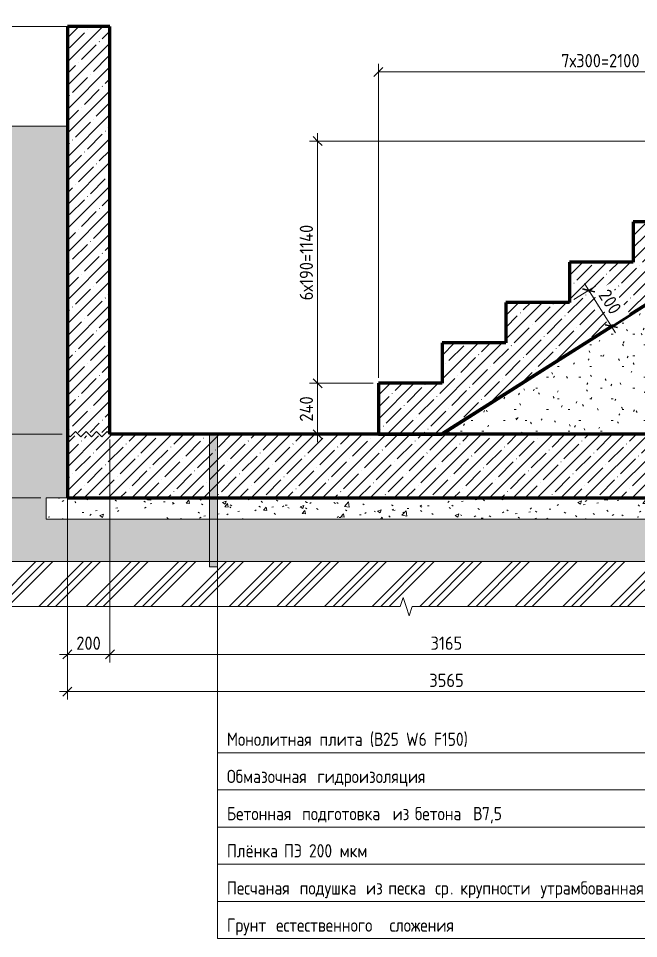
# Model space of a CAD drawing. Header units: millimetres. Extents: x 38448 to 77164, y -34879 to -200.
# Drawn here: x 59586 to 62507, y -5095 to -762 of the extents above; entities that cross this region are included whole.
import ezdxf

# ---------------------------------------------------------------- set-up
doc = ezdxf.new("R2010")
doc.units = ezdxf.units.MM
doc.linetypes.add('01 Штриховая _4 мм_', pattern=[6, 3.5, -2.5])
for name, color, linetype, lineweight in [('AA_Dim', 7, 'Continuous', 9), ('AA_Dim-25', 7, 'Continuous', 9), ('AA_Linii', 7, 'Continuous', 9), ('AA_Oformlenie', 7, 'Continuous', 9), ('AA_Vinoska', 7, 'Continuous', 9), ('AA_Visotnaya otmetka', 7, 'Continuous', 9), ('AF_Element', 7, 'Continuous', 20), ('AF_Element_Опалубка', 253, 'Continuous', 20), ('AF_Perekritie', 7, 'Continuous', 60), ('AF_Perekritie_Гидроизоляция', 253, 'Continuous', 20), ('AF_Pokritie', 7, 'Continuous', 9), ('AF_Stena', 7, 'Continuous', 60), ('AF_Stena_Опалубка', 253, 'Continuous', 20), ('KR_Fundament', 7, 'Continuous', 20)]:
    doc.layers.add(name, color=color, linetype=linetype, lineweight=lineweight)
doc.styles.add('ISOCPEUR', font='isocpeur.TTF', dxfattribs={"width": 0.85, "height": 62.5})
doc.styles.add('ISOCPEUR_1', font='isocpeur.TTF', dxfattribs={"width": 0.9, "height": 62.5})
doc.dimstyles.new('00_Точн_3_знака__прозр_', dxfattribs={"dimscale": 304.8, "dimtxt": 62.672186, "dimasz": 0.139436, "dimexe": 0.123031, "dimexo": 0.082021, "dimgap": 0.008202, "dimtad": 1, "dimdec": 3, "dimrnd": 0.001, "dimdsep": 46, "dimtxsty": 'ISOCPEUR_1', "dimblk1": 'OBLIQUE', "dimblk2": 'OBLIQUE', "dimsah": 1, "dimcen": 0.09, "dimdle": 0.123031, "dimazin": 0, "dimtfac": 1, "dimtdec": 4, "dimtix": 1, "dimtmove": 0, "dimatfit": 3, "dimfxl": 1, "dimtvp": 1, "dimtolj": 1, "dimtzin": 0, "dimlwd": 18, "dimlwe": 18, "dimarcsym": 2})
doc.dimstyles.new('01_Точн_3_знака__непрозр__1', dxfattribs={"dimscale": 304.8, "dimtxt": 62.672186, "dimasz": 0.139436, "dimexe": 0.123031, "dimexo": 0.082021, "dimgap": 0.020505, "dimtad": 1, "dimdec": 3, "dimrnd": 0.001, "dimdsep": 46, "dimtxsty": 'ISOCPEUR_1', "dimblk1": 'OBLIQUE', "dimblk2": 'OBLIQUE', "dimsah": 1, "dimcen": 0.09, "dimdle": 0.123031, "dimazin": 0, "dimtfac": 1, "dimtdec": 4, "dimtix": 1, "dimtmove": 0, "dimatfit": 3, "dimfxl": 1, "dimtvp": 1, "dimtfill": 1, "dimtolj": 1, "dimtzin": 0, "dimlwd": 18, "dimlwe": 18, "dimarcsym": 2})
pattern_1 = [(45, (61257.686, -1995), (-56.1266, 56.1266), []), (45, (61313.81, -1995), (-56.1266, 56.1266), [99.219, -19.844, 0.8382, -19.006])]

# ---------------------------------------------------------------- blocks, each defined once
blk = doc.blocks.new('Песок ср крупн - Песок ср крупн-3745068-Разрез 1 Опл')
at = {"layer": 'AF_Element', "lineweight": 9}
h = blk.add_hatch(dxfattribs=at)
h.set_pattern_fill('FP_8', color=256, style=0, pattern_type=2)
h.set_pattern_definition([(0, (42515.935, -1995), (203.2, 50.8), [8.382, -144.018, 8.382, -144.018, -812.8]), (0, (42515.935, -1995), (203.2, 50.8), [-304.8, 8.382, -296.418, 8.382, -144.018, -355.6]), (0, (42515.935, -1995), (203.2, 50.8), [-762, 8.382, -93.218, 8.382, -245.618]), (120, (42592.135, -1969.6), (-145.5941, 150.5764), [8.382, -144.018, 8.382, -144.018, -812.8]), (120, (42592.135, -1969.6), (-145.5941, 150.5764), [-304.8, 8.382, -296.418, 8.382, -144.018, -355.6]), (120, (42592.135, -1969.6), (-145.5941, 150.5764), [-762, 8.382, -93.218, 8.382, -245.618]), (240, (42617.535, -1868), (-57.6059, -201.3764), [8.382, -144.018, 8.382, -144.018, -812.8]), (240, (42617.535, -1868), (-57.6059, -201.3764), [-304.8, 8.382, -296.418, 8.382, -144.018, -355.6]), (240, (42617.535, -1868), (-57.6059, -201.3764), [-762, 8.382, -93.218, 8.382, -245.618])])
h.paths.add_polyline_path([(42840.1, -2720), (44440.1, -2720), (44440.1, -1703.4), (42840.1, -2716.7)])
at = {"layer": 'AF_Element'}
for p, q in [((44440.1, -1703.4), (42840.1, -2716.7)), ((44440.1, -2720), (44440.1, -1703.4)), ((42840.1, -2716.7), (42840.1, -2720)), ((42840.1, -2720), (44440.1, -2720))]:
    blk.add_line(p, q, dxfattribs=at)
blk = doc.blocks.new('Лестница - Лестница-3665204-Разрез 1 Опл')
at = {"layer": 'AF_Perekritie', "lineweight": 9}
h = blk.add_hatch(dxfattribs=at)
h.set_pattern_fill('FP_6', color=256, style=0, pattern_type=2)
h.set_pattern_definition([(45, (42515.935, -1995), (-56.1266, 56.1266), []), (45, (42572.06, -1995), (-56.1266, 56.1266), [99.219, -19.844, 0.8382, -19.006])])
h.paths.add_polyline_path([(42840.1, -2720), (42840.1, -2716.7), (44437.5, -1705), (44640.1, -1705), (44640.1, -1340), (44340.1, -1340), (44340.1, -1530), (44040.1, -1530), (44040.1, -1720), (43740.1, -1720), (43740.1, -1910), (43440.1, -1910), (43440.1, -2100), (43140.1, -2100), (43140.1, -2290), (42840.1, -2290), (42840.1, -2480), (42540.1, -2480), (42540.1, -2720), (42792.3, -2720)])
at = {"layer": 'AF_Perekritie'}
for p, q in [((44340.1, -1340), (44340.1, -1530)), ((44640.1, -1340), (44340.1, -1340)), ((44640.1, -1705), (44640.1, -1340)), ((44340.1, -1530), (44040.1, -1530)), ((44040.1, -1530), (44040.1, -1720)), ((42840.1, -2716.7), (44437.5, -1705)), ((44040.1, -1720), (43740.1, -1720)), ((43740.1, -1720), (43740.1, -1910)), ((44437.5, -1705), (44440.1, -1705)), ((43740.1, -1910), (43440.1, -1910)), ((43440.1, -1910), (43440.1, -2100)), ((43440.1, -2100), (43140.1, -2100)), ((43140.1, -2100), (43140.1, -2290)), ((43140.1, -2290), (42840.1, -2290)), ((42840.1, -2290), (42840.1, -2480)), ((42840.1, -2480), (42540.1, -2480)), ((42540.1, -2480), (42540.1, -2720)), ((42540.1, -2720), (42840.1, -2720)), ((42840.1, -2720), (42840.1, -2716.7))]:
    blk.add_line(p, q, dxfattribs=at)
blk = doc.blocks.new('Последовательность узлов - 3мм масшт20 маскировка-904226-Разрез 1 Опл')
at = {"layer": 'AA_Oformlenie'}
for p, q in [((41075.1, -2720), (41087.6, -2732.5)), ((41112.6, -2707.5), (41087.6, -2732.5)), ((41125.1, -2720), (41112.6, -2707.5)), ((41125.1, -2720), (41137.6, -2732.5)), ((41162.6, -2707.5), (41137.6, -2732.5)), ((41175.1, -2720), (41162.6, -2707.5)), ((41175.1, -2720), (41187.6, -2732.5)), ((41212.6, -2707.5), (41187.6, -2732.5)), ((41225.1, -2720), (41212.6, -2707.5)), ((41225.1, -2720), (41237.6, -2732.5)), ((41262.6, -2707.5), (41237.6, -2732.5)), ((41275.1, -2720), (41262.6, -2707.5))]:
    blk.add_line(p, q, dxfattribs=at)
blk = doc.blocks.new('011_ЛинияОбрыва _ЭлУзла_Линия_ - Тип 1-3813203-Разрез 1 Опл')
at = {"layer": 'AA_Oformlenie'}
for p, q in [((39375.3, -3531.7), (42642.7, -3531.7)), ((42698.3, -3531.7), (46098.4, -3531.7))]:
    blk.add_line(p, q, dxfattribs=at)
blk = doc.blocks.new('DIMBLOCK31-Разрез 1 Опл')
at = {"layer": 'AA_Dim-25', "lineweight": 18}
for p, q in [((60016.8, -2745), (60016.8, -3794.2)), ((60016.8, -3756.7), (60016.8, -2745)), ((63181.8, -2745), (63181.8, -3794.2)), ((63181.8, -3756.7), (63181.8, -2745)), ((63181.8, -3756.7), (60016.8, -3756.7))]:
    blk.add_line(p, q, dxfattribs=at)
at = {"layer": 'AA_Dim-25', "lineweight": 30}
for p, q in [((60016.8, -3756.7), (59995.6, -3778)), ((60016.8, -3756.7), (60038.1, -3735.5)), ((63181.8, -3756.7), (63160.6, -3778)), ((63181.8, -3756.7), (63203.1, -3735.5))]:
    blk.add_line(p, q, dxfattribs=at)
at = {"layer": 'AA_Dim-25', "color": 0, "lineweight": 18, "insert": (61527.2, -3672.8), "char_height": 62.5, "width": 173.117, "attachment_point": 1, "line_spacing_factor": 1.135194, "style": 'ISOCPEUR_1'}
blk.add_mtext('3165', dxfattribs=at)
blk = doc.blocks.new('_Oblique')
at = {"color": 0, "linetype": 'ByBlock', "lineweight": -2}
blk.add_line((-0.5, -0.5), (0.5, 0.5), dxfattribs=at)
blk = doc.blocks.new('DIMBLOCK32-Разрез 1 Опл')
at = {"layer": 'AA_Dim-25', "lineweight": 18}
for p, q in [((59816.8, -2745), (59816.8, -3794.2)), ((59816.8, -3756.7), (59816.8, -2745)), ((60016.8, -2745), (60016.8, -3794.2)), ((60016.8, -3756.7), (60016.8, -2745)), ((60016.8, -3756.7), (59779.3, -3756.7))]:
    blk.add_line(p, q, dxfattribs=at)
at = {"layer": 'AA_Dim-25', "lineweight": 30}
for p, q in [((59816.8, -3756.7), (59795.6, -3778)), ((59816.8, -3756.7), (59838.1, -3735.5)), ((60016.8, -3756.7), (59995.6, -3778)), ((60016.8, -3756.7), (60038.1, -3735.5))]:
    blk.add_line(p, q, dxfattribs=at)
at = {"layer": 'AA_Dim-25', "color": 0, "lineweight": 18, "insert": (59858.3, -3672.8), "char_height": 62.5, "width": 140.48, "attachment_point": 1, "line_spacing_factor": 1.135194, "style": 'ISOCPEUR_1'}
blk.add_mtext('200', dxfattribs=at)
blk = doc.blocks.new('DIMBLOCK34-Разрез 1 Опл')
at = {"layer": 'AA_Dim-25', "lineweight": 18}
for p, q in [((59816.8, -2745), (59816.8, -3969.2)), ((59816.8, -3931.7), (59816.8, -2745)), ((63381.8, -2745), (63381.8, -3969.2)), ((63381.8, -3931.7), (63381.8, -2745)), ((63381.8, -3931.7), (59779.3, -3931.7))]:
    blk.add_line(p, q, dxfattribs=at)
at = {"layer": 'AA_Dim-25', "lineweight": 30}
for p, q in [((59816.8, -3931.7), (59795.6, -3953)), ((59816.8, -3931.7), (59838.1, -3910.5)), ((63381.8, -3931.7), (63360.6, -3953)), ((63381.8, -3931.7), (63403.1, -3910.5))]:
    blk.add_line(p, q, dxfattribs=at)
at = {"layer": 'AA_Dim-25', "color": 0, "lineweight": 18, "insert": (61521.3, -3847.8), "char_height": 62.5, "width": 187.307, "attachment_point": 1, "line_spacing_factor": 1.135194, "style": 'ISOCPEUR_1'}
blk.add_mtext('3565', dxfattribs=at)
blk = doc.blocks.new('DIMBLOCK35-Разрез 1 Опл')
at = {"layer": 'AA_Dim-25', "lineweight": 18}
for p, q in [((61281.8, -1014.2), (61281.8, -976.7)), ((63381.8, -1014.2), (63381.8, -976.7)), ((61281.8, -1014.2), (63419.3, -1014.2)), ((61281.8, -1014.2), (61281.8, -2455)), ((63381.8, -1014.2), (63381.8, -1315))]:
    blk.add_line(p, q, dxfattribs=at)
at = {"layer": 'AA_Dim-25', "lineweight": 30}
for p, q in [((61281.8, -1014.2), (61303.1, -992.9)), ((63381.8, -1014.2), (63403.1, -992.9)), ((61281.8, -1014.2), (61260.6, -1035.4)), ((63381.8, -1014.2), (63360.6, -1035.4))]:
    blk.add_line(p, q, dxfattribs=at)
at = {"layer": 'AA_Dim-25', "color": 0, "lineweight": 18, "insert": (62142.6, -930.2), "char_height": 62.5, "width": 454.078, "attachment_point": 1, "line_spacing_factor": 1.135194, "style": 'ISOCPEUR_1'}
blk.add_mtext('7х300=2100', dxfattribs=at)
blk = doc.blocks.new('_None')
blk = doc.blocks.new('DIMBLOCK36-Разрез 1 Опл')
at = {"layer": 'AA_Dim-25', "lineweight": 18}
for p, q in [((60995, -1340), (60957.5, -1340)), ((60995, -1302.5), (60995, -2480)), ((60995, -1340), (63056.8, -1340)), ((60995, -2480), (60957.5, -2480)), ((60995, -2480), (61256.8, -2480)), ((60995, -2720), (60957.5, -2720)), ((60995, -2720), (61000, -2720))]:
    blk.add_line(p, q, dxfattribs=at)
at = {"layer": 'AA_Dim-25', "lineweight": 30}
for p, q in [((60995, -1340), (60973.7, -1318.7)), ((60995, -1340), (61016.2, -1361.2)), ((60995, -2480), (60973.7, -2458.8)), ((60995, -2480), (61016.2, -2501.2)), ((60995, -2720), (60973.7, -2698.8)), ((60995, -2720), (61016.2, -2741.2))]:
    blk.add_line(p, q, dxfattribs=at)
at = {"layer": 'AA_Dim-25', "color": 0, "lineweight": 18, "insert": (60911.1, -2089.7), "char_height": 62.5, "width": 431.374, "attachment_point": 1, "rotation": 90, "line_spacing_factor": 1.135194, "style": 'ISOCPEUR_1'}
blk.add_mtext('6х190=1140', dxfattribs=at)
blk = doc.blocks.new('DIMBLOCK37-Разрез 1 Опл')
at = {"layer": 'AA_Dim-25', "lineweight": 30}
for p, q in [((60995, -2480), (60973.7, -2458.8)), ((60995, -2480), (61016.2, -2501.2)), ((60995, -2720), (60973.7, -2698.8)), ((60995, -2720), (61016.2, -2741.2))]:
    blk.add_line(p, q, dxfattribs=at)
at = {"layer": 'AA_Dim-25', "lineweight": 18}
for p, q in [((60995, -2480), (60957.5, -2480)), ((60995, -2480), (60995, -2757.5)), ((60995, -2480), (61256.8, -2480)), ((60995, -2720), (60957.5, -2720)), ((60995, -2720), (61000, -2720))]:
    blk.add_line(p, q, dxfattribs=at)
at = {"layer": 'AA_Dim-25', "color": 0, "lineweight": 18, "insert": (60911.1, -2660.9), "char_height": 62.5, "width": 146.156, "attachment_point": 1, "rotation": 90, "line_spacing_factor": 1.135194, "style": 'ISOCPEUR_1'}
blk.add_mtext('240', dxfattribs=at)
blk = doc.blocks.new('010_Флажок - Низ Фунд плита-3814445-Разрез 1 Опл')
at = {"layer": 'AA_Vinoska'}
blk.add_hatch(color=256, dxfattribs=at).paths.add_polyline_path([(41744.7, -3344.8), (41744.7, -2719.8), (41782.2, -2719.8), (41782.2, -3344.8)])
for p, q in [((41782.2, -2719.8), (41744.7, -2719.8)), ((41744.7, -2719.8), (41744.7, -3344.8)), ((41782.2, -2719.8), (41782.2, -4219.8)), ((41782.2, -3344.8), (41782.2, -2719.8)), ((41744.7, -3344.8), (41782.2, -3344.8)), ((41782.2, -4219.8), (41782.2, -4394.8)), ((41782.2, -4219.8), (44907.2, -4219.8)), ((41782.2, -4394.8), (44907.2, -4394.8)), ((41782.2, -4394.8), (41782.2, -4569.8)), ((41782.2, -4569.8), (41782.2, -4744.8)), ((41782.2, -4569.8), (44907.2, -4569.8)), ((41782.2, -4744.8), (41782.2, -4919.8)), ((41782.2, -4744.8), (44907.2, -4744.8)), ((41782.2, -4919.8), (41782.2, -5094.8)), ((41782.2, -4919.8), (44907.2, -4919.8)), ((41782.2, -5094.8), (44907.2, -5094.8))]:
    blk.add_line(p, q, dxfattribs=at)
blk = doc.blocks.new('DIMBLOCK38-Разрез 1 Опл')
at = {"layer": 'AA_Dim-25', "lineweight": 30}
for p, q in [((57966.5, -800), (57945.2, -778.7)), ((57966.5, -800), (57987.7, -821.2)), ((57966.5, -2720), (57945.2, -2698.8)), ((57966.5, -2720), (57987.7, -2741.2))]:
    blk.add_line(p, q, dxfattribs=at)
at = {"layer": 'AA_Dim-25', "lineweight": 18}
for p, q in [((57966.5, -762.5), (57966.5, -2720)), ((59791.8, -800), (57929, -800)), ((57966.5, -800), (59791.8, -800)), ((59791.8, -2720), (57929, -2720)), ((57966.5, -2720), (59791.8, -2720))]:
    blk.add_line(p, q, dxfattribs=at)
at = {"layer": 'AA_Dim-25', "color": 0, "lineweight": 18, "insert": (57878.8, -1832.1), "char_height": 62.5, "width": 173.117, "attachment_point": 1, "rotation": 90, "line_spacing_factor": 1.135194, "style": 'ISOCPEUR_1', "bg_fill": 3, "box_fill_scale": 1.25, "bg_fill_color": 256, "bg_fill_true_color": 13158600, "bg_fill_transparency": 0}
blk.add_mtext('1920', dxfattribs=at)
blk = doc.blocks.new('DIMBLOCK39-Разрез 1 Опл')
at = {"layer": 'AA_Dim-25', "lineweight": 18}
for p, q in [((59791.8, -2720), (57929, -2720)), ((57966.5, -2720), (57966.5, -3057.5)), ((57966.5, -2720), (59791.8, -2720)), ((59691.8, -3020), (57929, -3020)), ((57966.5, -3020), (59691.8, -3020))]:
    blk.add_line(p, q, dxfattribs=at)
at = {"layer": 'AA_Dim-25', "lineweight": 30}
for p, q in [((57966.5, -2720), (57945.2, -2698.8)), ((57966.5, -2720), (57987.7, -2741.2)), ((57966.5, -3020), (57945.2, -2998.8)), ((57966.5, -3020), (57987.7, -3041.2))]:
    blk.add_line(p, q, dxfattribs=at)
at = {"layer": 'AA_Dim-25', "color": 0, "lineweight": 18, "insert": (57878.8, -2928.5), "char_height": 62.5, "width": 140.48, "attachment_point": 1, "rotation": 90, "line_spacing_factor": 1.135194, "style": 'ISOCPEUR_1', "bg_fill": 3, "box_fill_scale": 1.25, "bg_fill_color": 256, "bg_fill_true_color": 13158600, "bg_fill_transparency": 0}
blk.add_mtext('300', dxfattribs=at)
blk = doc.blocks.new('DIMBLOCK42-Разрез 1 Опл')
at = {"layer": 'AA_Dim-25', "lineweight": 18}
for p, q in [((62202.9, -2086.6), (62303.8, -2022.8)), ((62252, -2011.1), (62399.2, -2243.5)), ((62272.1, -2042.8), (62202.9, -2086.6)), ((62383.4, -2209.1), (62347.4, -2231.8)), ((62379.1, -2211.8), (62383.4, -2209.1))]:
    blk.add_line(p, q, dxfattribs=at)
at = {"layer": 'AA_Dim-25', "lineweight": 30}
for p, q in [((62272.1, -2042.8), (62242.8, -2036.2)), ((62272.1, -2042.8), (62301.4, -2049.4)), ((62379.1, -2211.8), (62349.8, -2205.2)), ((62379.1, -2211.8), (62408.4, -2218.4))]:
    blk.add_line(p, q, dxfattribs=at)
at = {"layer": 'AA_Dim-25', "color": 0, "lineweight": 18, "insert": (62368.3, -2030.9), "char_height": 62.5, "width": 140.48, "attachment_point": 1, "rotation": 302.3474, "line_spacing_factor": 1.135194, "style": 'ISOCPEUR_1', "bg_fill": 3, "box_fill_scale": 1.25, "bg_fill_color": 256, "bg_fill_true_color": 13158600, "bg_fill_transparency": 0}
blk.add_mtext('200', dxfattribs=at)

msp = doc.modelspace()

# ---------------------------------------------------------------- hatches: boundary and pattern name
at = {"layer": 'AA_Oformlenie'}
h = msp.add_hatch(dxfattribs=at)
h.set_pattern_fill('FP_10', color=250, style=0, pattern_type=2)
h.set_pattern_definition([(45, (61257.69, -1995), (-112.253, 112.253), []), (45, (61297.37, -1995), (0, 224.5064), []), (45, (61218, -1995), (0, 224.5064), [])])
h.paths.add_polyline_path([(61534.048, -3531.7342), (64840.2, -3531.7342), (64840.2, -2777.5), (64796.8988, -2763.75), (64840.2, -2750), (64820.5737, -2750), (64820.5737, -2721.8457), (64840.2, -2721.8457), (64840.2, -1640), (64721.8122, -1640), (63881.8122, -3320), (59316.8122, -3320), (58291.8122, -1270), (58232.0327, -1270), (58232.0327, -2531.267), (58275.334, -2545.017), (58232.0327, -2558.767), (58251.659, -2558.767), (58251.659, -2586.9213), (58232.0327, -2586.9213), (58232.0327, -3531.7342), (61384.4352, -3531.7342), (61398.1852, -3488.4329), (61411.9352, -3531.7342), (61411.9352, -3512.1079), (61440.0895, -3512.1079), (61440.0895, -3531.7342)])
h = msp.add_hatch(dxfattribs=at)
h.set_pattern_fill('FP_9', color=250, style=0, pattern_type=2)
h.set_pattern_definition([(0, (61257.686, -1995), (101.6, 25.4), [8.382, -67.818, 8.382, -67.818, -406.4]), (0, (61257.686, -1995), (101.6, 25.4), [-152.4, 8.382, -144.018, 8.382, -67.818, -177.8]), (0, (61257.686, -1995), (101.6, 25.4), [-381, 8.382, -42.418, 8.382, -118.618]), (120, (61295.786, -1982.3), (-72.79705, 75.28818), [8.382, -67.818, 8.382, -67.818, -406.4]), (120, (61295.786, -1982.3), (-72.79705, 75.28818), [-152.4, 8.382, -144.018, 8.382, -67.818, -177.8]), (120, (61295.786, -1982.3), (-72.79705, 75.28818), [-381, 8.382, -42.418, 8.382, -118.618]), (240, (61308.486, -1931.5), (-28.80295, -100.68818), [8.382, -67.818, 8.382, -67.818, -406.4]), (240, (61308.486, -1931.5), (-28.80295, -100.68818), [-152.4, 8.382, -144.018, 8.382, -67.818, -177.8]), (240, (61308.486, -1931.5), (-28.80295, -100.68818), [-381, 8.382, -42.418, 8.382, -118.618])])
h.paths.add_polyline_path([(59316.8122, -3320), (63881.8122, -3320), (64721.8122, -1640), (63381.8122, -1640), (63381.8122, -3020), (63481.8122, -3020), (63481.8122, -3120), (59716.8122, -3120), (59716.8122, -3020), (59816.8122, -3020), (59816.8122, -1270), (58291.8122, -1270)])
at = {"layer": 'AF_Perekritie', "lineweight": 9}
h = msp.add_hatch(dxfattribs=at)
h.set_pattern_fill('FP_6', color=256, style=0, pattern_type=2)
h.set_pattern_definition(pattern_1)
h.paths.add_polyline_path([(61534.048, -3020), (63381.8122, -3020), (63381.8122, -2728), (63181.8122, -2728), (63181.8122, -2720), (60016.8122, -2720), (60016.8122, -2728), (59816.8122, -2728), (59816.8122, -3020), (60016.8122, -3020)])
at = {"layer": 'AF_Pokritie'}
h = msp.add_hatch(dxfattribs=at)
h.set_pattern_fill('FP_7', color=256, style=0, pattern_type=2)
h.set_pattern_definition([(50, (61257.69, -1995), (182.185, -15.939), [19.05, -209.55]), (355, (61257.69, -1995), (-35.242, 191.057), [15.24, -167.64]), (100.451, (61272.87, -1996.33), (146.943, 175.117), [16.19, -178.09]), (46.184, (61257.69, -1944.2), (271.079, -42.043), [28.575, -314.325]), (96.636, (61280.28, -1947.7), (237.403, 247.427), [24.285, -267.135]), (351.184, (61257.69, -1944.2), (237.405, 247.425), [22.86, -251.46]), (21, (61283.09, -1956.9), (151.615, -102.2655), [19.05, -209.55]), (326, (61283.09, -1956.9), (61.802, 184.188), [15.24, -167.64]), (71.451, (61295.72, -1965.42), (213.417, 81.921), [16.19, -178.09]), (37.5, (61257.686, -1995), (3.0883, 84.555), [8.382, -157.226, 8.382, -161.798, -168.275]), (37.5, (61257.686, -1995), (3.0883, 84.555), [-335.788, 8.382, -159.893]), (7.5, (61257.69, -1995), (66.8194, 100.1807), [8.382, -88.646, 8.382, -153.416, -64.135]), (7.5, (61257.69, -1995), (66.8194, 100.1807), [-258.826, 8.382, -55.753]), (327.5, (61201.044, -1995), (135.5905, -5.729), [8.382, -55.118, 8.382, -189.738, -262.89]), (327.5, (61201.044, -1995), (135.5905, -5.729), [-261.62, 8.382, -254.508]), (317.5, (61175.64, -1995), (148.129, 25.427), [8.382, -74.168, 8.382, -123.19, -186.69]), (317.5, (61175.64, -1995), (148.129, 25.427), [-214.122, 8.382, -178.308])])
h.paths.add_polyline_path([(63391.9571, -3120), (63481.8122, -3120), (63481.8122, -3020), (59716.8122, -3020), (59716.8122, -3120), (63381.8122, -3120)])
at = {"layer": 'AF_Stena', "lineweight": 9}
h = msp.add_hatch(dxfattribs=at)
h.set_pattern_fill('FP_6', color=256, style=0, pattern_type=2)
h.set_pattern_definition(pattern_1)
h.paths.add_polyline_path([(59816.8122, -2712), (60016.8122, -2712), (60016.8122, -800), (59816.8122, -800), (59816.8122, -1270)])

# ---------------------------------------------------------------- linework, layer by layer
at = {"layer": 'AA_Linii', "lineweight": 20}
msp.add_line((59816.8122, -800), (59816.8122, -1270), dxfattribs=at)
at = {"layer": 'AA_Linii'}
for p, q in [((59816.8122, -1270), (58291.8122, -1270)), ((59816.8122, -3020), (59816.8122, -1270)), ((59716.8122, -3120), (59716.8122, -3020)), ((59716.8122, -3020), (59816.8122, -3020)), ((63481.8122, -3120), (59716.8122, -3120)), ((59316.8122, -3320), (63881.8122, -3320)), ((63881.8122, -3320), (59316.8122, -3320))]:
    msp.add_line(p, q, dxfattribs=at)
at = {"layer": 'AA_Vinoska'}
for p, q in [((61384.4352, -3531.7342), (61398.1852, -3488.4329)), ((61398.1852, -3488.4329), (61411.9352, -3531.7342)), ((61426.0124, -3575.0593), (61411.9352, -3531.7342)), ((61440.0895, -3531.7342), (61426.0124, -3575.0593))]:
    msp.add_line(p, q, dxfattribs=at)
at = {"layer": 'AF_Perekritie_Гидроизоляция', "lineweight": 60}
for p, q in [((63181.8122, -1703.4037), (61581.8122, -2718.4037)), ((61581.8122, -2719.588), (63181.8122, -1704.588)), ((61581.8122, -2718.4037), (61581.8122, -2719.588))]:
    msp.add_line(p, q, dxfattribs=at)
at = {"layer": 'AF_Pokritie', "lineweight": 20}
for p, q in [((63481.8122, -3020), (59716.8122, -3020)), ((59716.8122, -3020), (59716.8122, -3120)), ((59716.8122, -3120), (63481.8122, -3120))]:
    msp.add_line(p, q, dxfattribs=at)
at = {"layer": 'AF_Stena_Опалубка', "lineweight": 60}
for p, q in [((60016.8122, -800), (59816.8122, -800)), ((59816.8122, -800), (59816.8122, -2720)), ((60016.8122, -2720), (60016.8122, -800))]:
    msp.add_line(p, q, dxfattribs=at)
at = {"layer": 'KR_Fundament', "lineweight": 60}
for p, q in [((59816.8122, -2720), (59816.8122, -3020)), ((63181.8122, -2720), (60016.8122, -2720)), ((59816.8122, -3020), (63381.8122, -3020))]:
    msp.add_line(p, q, dxfattribs=at)

# ---------------------------------------------------------------- block references
at = {"layer": 'AA_Oformlenie'}
for name in ['Последовательность узлов - 3мм масшт20 маскировка-904226-Разрез 1 Опл', '011_ЛинияОбрыва _ЭлУзла_Линия_ - Тип 1-3813203-Разрез 1 Опл']:
    msp.add_blockref(name, (18741.7506, 0), dxfattribs=at)
at = {"layer": 'AA_Vinoska'}
msp.add_blockref('010_Флажок - Низ Фунд плита-3814445-Разрез 1 Опл', (18741.7506, 0), dxfattribs=at)
at = {"layer": 'AF_Element_Опалубка'}
msp.add_blockref('Песок ср крупн - Песок ср крупн-3745068-Разрез 1 Опл', (18741.7506, 0), dxfattribs=at)
at = {"layer": 'AF_Perekritie', "linetype": '01 Штриховая _4 мм_', "lineweight": 20}
msp.add_blockref('Лестница - Лестница-3665204-Разрез 1 Опл', (18741.7506, 0), dxfattribs=at)

# ---------------------------------------------------------------- dimensions: what is measured, and where the dimension line sits
at = {"layer": 'AA_Dim', "lineweight": 18}
dim = msp.add_linear_dim(base=(63381.8122, -1014.1639), p1=(61281.8122, -2480), p2=(63381.8122, -1340), text='7х300=2100', dimstyle='00_Точн_3_знака__прозр_', override={"dimpost": '<>', "dimblk1": 'None', "dimblk2": 'None', "dimsah": 1, "dimfxl": 2389.47693}, dxfattribs=at)
dim.commit()
dim.dimension.update_dxf_attribs({"geometry": 'DIMBLOCK35-Разрез 1 Опл', "text_midpoint": (62331.8122, -980.4139)})
for base, p1, p2, text, override, picture, middle in [((60994.9789, -2480), (63081.8122, -1340), (61281.8122, -2480), '6х190=1140', {"dimpost": '<>', "dimblk1": 'None', "dimblk2": 'None', "dimsah": 1, "dimfxl": 2130.633709}, 'DIMBLOCK36-Разрез 1 Опл', (60961.2289, -1910)), ((60994.9789, -2720), (61281.8122, -2480), (61025.031, -2720), '240', {"dimpost": '<>', "dimblk1": 'None', "dimblk2": 'None', "dimsah": 1, "dimfxl": 351.477728}, 'DIMBLOCK37-Разрез 1 Опл', (60961.2289, -2600))]:
    dim = msp.add_linear_dim(base=base, p1=p1, p2=p2, angle=90, text=text, dimstyle='00_Точн_3_знака__прозр_', override=override, dxfattribs=at)
    dim.commit()
    dim.dimension.update_dxf_attribs({"geometry": picture, "text_midpoint": middle})
for base, p1, p2, override, picture, middle in [((59816.8122, -3756.7446), (60016.8122, -2720), (59816.8122, -2720), {"dimpost": '<>', "dimfxl": 200}, 'DIMBLOCK32-Разрез 1 Опл', (59916.8122, -3722.9946)), ((59816.8122, -3931.7446), (63381.8122, -2720), (59816.8122, -2720), {"dimpost": '<>', "dimfxl": 3565}, 'DIMBLOCK34-Разрез 1 Опл', (61599.3122, -3897.9946)), ((60016.8122, -3756.7446), (63181.8122, -2720), (60016.8122, -2720), {"dimpost": '<>', "dimfxl": 3165}, 'DIMBLOCK31-Разрез 1 Опл', (61599.3122, -3722.9946))]:
    dim = msp.add_linear_dim(base=base, p1=p1, p2=p2, dimstyle='00_Точн_3_знака__прозр_', override=override, dxfattribs=at)
    dim.commit()
    dim.dimension.update_dxf_attribs({"geometry": picture, "text_midpoint": middle})

# ---------------------------------------------------------------- next in the draw order: texts
at = {"layer": 'AA_Vinoska', "char_height": 62.5, "attachment_point": 1, "style": 'ISOCPEUR', "bg_fill": 3, "box_fill_scale": 1.25, "bg_fill_color": 256, "bg_fill_true_color": 13158600, "bg_fill_transparency": 0}
for s, insert, width in [('Монолитная', (60567.9222, -4125.0943), 488.929164), ('Обмазочная', (60567.9222, -4300.0943), 477.004062), ('Бетонная', (60567.9222, -4475.0943), 390.12118), ('Плёнка', (60567.9222, -4650.0943), 286.202437), ('Песчаная', (60567.9222, -4825.0943), 376.492492), ('Грунт', (60567.9222, -5000.0943), 241.909203)]:
    msp.add_mtext(s, dxfattribs=dict(at, insert=insert, width=width))

# ---------------------------------------------------------------- next in the draw order: dimensions: what is measured, and where the dimension line sits
at = {"layer": 'AA_Dim', "lineweight": 18}
for base, p1, p2, angle, override, picture, middle in [((57966.458, -2720), (59816.8122, -800), (59816.8122, -2720), 90, {"dimpost": '<>', "dimfxl": 1920}, 'DIMBLOCK38-Разрез 1 Опл', (57928.958, -1760)), ((62379.1041, -2211.7855), (62181.8122, -2100), (62404.4927, -2195.7061), 302.3474435, {"dimpost": '<>', "dimfxl": 242.376252}, 'DIMBLOCK42-Разрез 1 Опл', (62357.2796, -2107.2392))]:
    dim = msp.add_linear_dim(base=base, p1=p1, p2=p2, angle=angle, dimstyle='01_Точн_3_знака__непрозр__1', override=override, dxfattribs=at)
    dim.commit()
    dim.dimension.update_dxf_attribs({"geometry": picture, "text_midpoint": middle})

# ---------------------------------------------------------------- next in the draw order: linework, layer by layer
at = {"layer": 'AA_Visotnaya otmetka'}
msp.add_line((59917.0823, -800), (57830.4804, -800), dxfattribs=at)

# ---------------------------------------------------------------- next in the draw order: texts
at = {"layer": 'AA_Vinoska', "char_height": 62.5, "width": 39.182477, "attachment_point": 1, "style": 'ISOCPEUR', "bg_fill": 3, "box_fill_scale": 1.25, "bg_fill_color": 256, "bg_fill_true_color": 13158600, "bg_fill_transparency": 0}
for insert in [(60971.3291, -4125.0943), (60961.4899, -4300.0943), (60889.8044, -4475.0943), (60804.0628, -4650.0943), (60878.5596, -4825.0943), (60767.5172, -5000.0943)]:
    msp.add_mtext('\\fISOCPEUR|b0|i0|c204|p34|;\\W.85; ', dxfattribs=dict(at, insert=insert))

# ---------------------------------------------------------------- next in the draw order: dimensions: what is measured, and where the dimension line sits
at = {"layer": 'AA_Dim', "lineweight": 18}
dim = msp.add_linear_dim(base=(57966.458, -3020), p1=(59816.8122, -2720), p2=(59716.8122, -3020), angle=90, dimstyle='01_Точн_3_знака__непрозр__1', override={"dimpost": '<>', "dimfxl": 316.227766}, dxfattribs=at)
dim.commit()
dim.dimension.update_dxf_attribs({"geometry": 'DIMBLOCK39-Разрез 1 Опл', "text_midpoint": (57928.958, -2870)})

# ---------------------------------------------------------------- next in the draw order: texts
at = {"layer": 'AA_Vinoska', "char_height": 62.5, "attachment_point": 1, "style": 'ISOCPEUR', "bg_fill": 3, "box_fill_scale": 1.25, "bg_fill_color": 256, "bg_fill_true_color": 13158600, "bg_fill_transparency": 0}
for s, insert, width in [('плита', (61003.6579, -4125.0943), 247.019961), ('гидроизоляция', (60993.8187, -4300.0943), 599.66225), ('подготовка', (60922.1331, -4475.0943), 477.004062), ('ПЭ', (60836.3916, -4650.0943), 102.215156), ('подушка', (60910.8883, -4825.0943), 339.013602), ('естественного', (60799.846, -5000.0943), 608.18018)]:
    msp.add_mtext(s, dxfattribs=dict(at, insert=insert, width=width))

# ---------------------------------------------------------------- next in the draw order: texts
for s, insert, width in [(' (', (61207.4697, -4125.0943), 64.736266), ('\\fISOCPEUR|b0|i0|c204|p34|;\\W.85; ', (61315.7008, -4475.0943), 39.182477), (' 200 ', (60920.7275, -4650.0943), 216.355414), ('\\fISOCPEUR|b0|i0|c204|p34|;\\W.85; ', (61190.6025, -4825.0943), 39.182477), ('\\fISOCPEUR|b0|i0|c204|p34|;\\W.85; ', (61301.6448, -5000.0943), 39.182477)]:
    msp.add_mtext(s, dxfattribs=dict(at, insert=insert, width=width))

# ---------------------------------------------------------------- next in the draw order: texts
for s, insert, width in [('\\fISOCPEUR|b0|i0|c204|p34|;\\W.85;В', (61260.8825, -4125.0943), 51.107578), ('из', (61348.0296, -4475.0943), 88.586469), ('мкм', (61099.2386, -4650.0943), 148.211977), ('из', (61222.9313, -4825.0943), 88.586469), ('сложения', (61333.9736, -5000.0943), 373.08532)]:
    msp.add_mtext(s, dxfattribs=dict(at, insert=insert, width=width))

# ---------------------------------------------------------------- next in the draw order: texts
for s, insert, width in [('25 W6 F150)', (61303.0504, -4125.0943), 483.818406), ('\\fISOCPEUR|b0|i0|c204|p34|;\\W.85; ', (61421.1208, -4475.0943), 39.182477), ('\\fISOCPEUR|b0|i0|c204|p34|;\\W.85; ', (61296.0224, -4825.0943), 39.182477)]:
    msp.add_mtext(s, dxfattribs=dict(at, insert=insert, width=width))

# ---------------------------------------------------------------- next in the draw order: texts
for s, insert, width in [('бетона', (61453.4495, -4475.0943), 293.016781), ('песка', (61328.3512, -4825.0943), 228.280516)]:
    msp.add_mtext(s, dxfattribs=dict(at, insert=insert, width=width))

# ---------------------------------------------------------------- next in the draw order: texts
at = {"layer": 'AA_Vinoska', "char_height": 62.5, "width": 39.182477, "attachment_point": 1, "style": 'ISOCPEUR', "bg_fill": 3, "box_fill_scale": 1.25, "bg_fill_color": 256, "bg_fill_true_color": 13158600, "bg_fill_transparency": 0}
for insert in [(61695.2126, -4475.0943), (61516.7015, -4825.0943)]:
    msp.add_mtext('\\fISOCPEUR|b0|i0|c204|p34|;\\W.85; ', dxfattribs=dict(at, insert=insert))

# ---------------------------------------------------------------- next in the draw order: texts
at = {"layer": 'AA_Vinoska', "char_height": 62.5, "attachment_point": 1, "style": 'ISOCPEUR', "bg_fill": 3, "box_fill_scale": 1.25, "bg_fill_color": 256, "bg_fill_true_color": 13158600, "bg_fill_transparency": 0}
for s, insert, width in [('\\fISOCPEUR|b0|i0|c204|p34|;\\W.85;В', (61727.5413, -4475.0943), 51.107578), ('ср', (61549.0303, -4825.0943), 85.179297)]:
    msp.add_mtext(s, dxfattribs=dict(at, insert=insert, width=width))

# ---------------------------------------------------------------- next in the draw order: texts
for s, insert, width in [('7,5', (61769.7093, -4475.0943), 114.140258), ('. ', (61619.3102, -4825.0943), 57.921922)]:
    msp.add_mtext(s, dxfattribs=dict(at, insert=insert, width=width))

# ---------------------------------------------------------------- next in the draw order: texts
at = {"layer": 'AA_Vinoska', "insert": (61667.1006, -4825.0943), "char_height": 62.5, "width": 419.082141, "attachment_point": 1, "style": 'ISOCPEUR', "bg_fill": 3, "box_fill_scale": 1.25, "bg_fill_color": 256, "bg_fill_true_color": 13158600, "bg_fill_transparency": 0}
msp.add_mtext('крупности', dxfattribs=at)

# ---------------------------------------------------------------- next in the draw order: texts
at = {"layer": 'AA_Vinoska', "insert": (62012.8779, -4825.0943), "char_height": 62.5, "width": 39.182477, "attachment_point": 1, "style": 'ISOCPEUR', "bg_fill": 3, "box_fill_scale": 1.25, "bg_fill_color": 256, "bg_fill_true_color": 13158600, "bg_fill_transparency": 0}
msp.add_mtext('\\fISOCPEUR|b0|i0|c204|p34|;\\W.85; ', dxfattribs=at)

# ---------------------------------------------------------------- next in the draw order: texts
at = {"layer": 'AA_Vinoska', "insert": (62045.2067, -4825.0943), "char_height": 62.5, "width": 630.326797, "attachment_point": 1, "style": 'ISOCPEUR', "bg_fill": 3, "box_fill_scale": 1.25, "bg_fill_color": 256, "bg_fill_true_color": 13158600, "bg_fill_transparency": 0}
msp.add_mtext('утрамбованная', dxfattribs=at)

doc.saveas('drawing.dxf')
